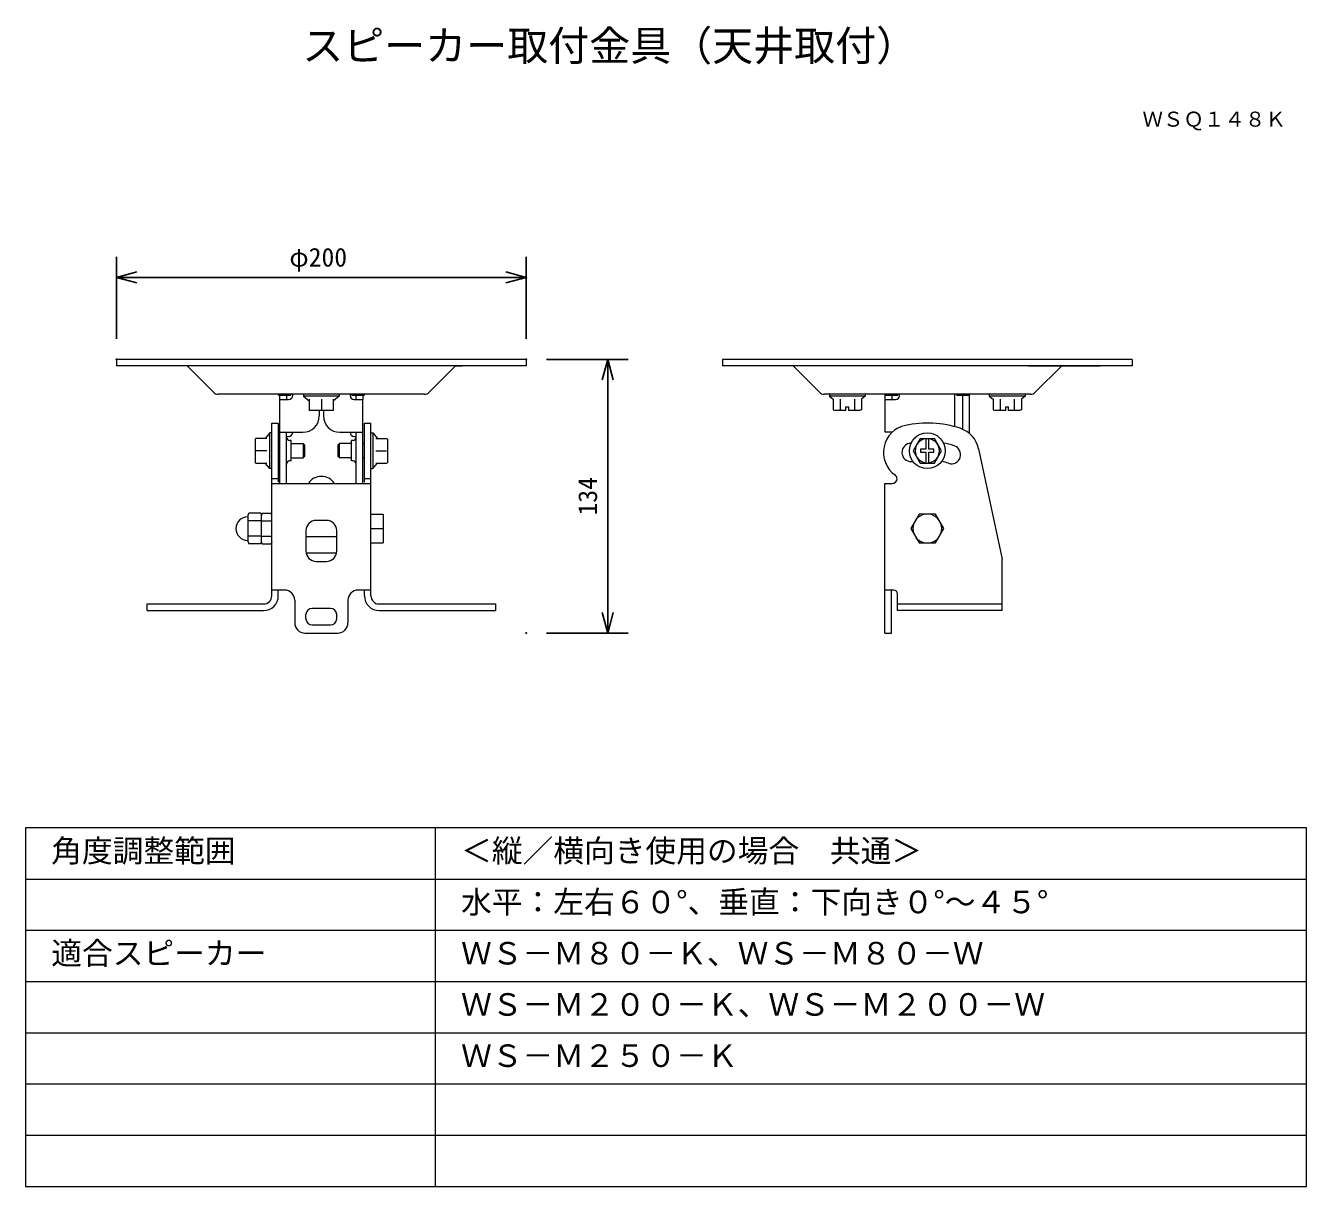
# Model space of a CAD drawing. Units: millimetres, scale not verified. Extents: x -63 to 62, y -57 to 57.
import ezdxf
from ezdxf.enums import TextEntityAlignment as Align

# ---------------------------------------------------------------- set-up
doc = ezdxf.new("R2010")
doc.units = ezdxf.units.MM
doc.header["$LTSCALE"] = 0.125
doc.header["$PDMODE"] = 32
doc.header["$PDSIZE"] = 0.0625
for name, color, linetype, lineweight in [('0-0_0', 7, 'Continuous', 25), ('0-1_WAKU', 1, 'Continuous', 18), ('0-4_GAIKEI', 1, 'Continuous', 18), ('0-5_SUNPO', 7, 'Continuous', 25)]:
    doc.layers.add(name, color=color, linetype=linetype, lineweight=lineweight)
for name, color, linetype in [('0-2_MOJI1', 7, 'Continuous'), ('0-3_TOUROKU', 7, 'Continuous'), ('0-6_DEFPOINTS', 7, 'Continuous')]:
    doc.layers.add(name, color=color, linetype=linetype)
doc.styles.add('ＭＳ ゴシック', font='')
doc.styles.get('ＭＳ ゴシック').set_extended_font_data('MS Gothic')

# ---------------------------------------------------------------- blocks, each defined once
blk = doc.blocks.new('_OPEN30')
at = {"layer": '0-0_0'}
blk.add_line((0, 0), (-1, 0), dxfattribs=at)
blk.add_lwpolyline([(-1, 0.26795), (0, 0), (-1, -0.26795)], dxfattribs=at)
blk = doc.blocks.new('D4')
at = {"layer": '0-5_SUNPO'}
for p, q in [((-9.0369, 17.5734), (-1.0685, 17.5734)), ((-3.0685, 15.5734), (-3.0685, -7.1466)), ((-9.0369, -9.1466), (-1.0685, -9.1466))]:
    blk.add_line(p, q, dxfattribs=at)
at = {"layer": '0-6_DEFPOINTS'}
for p in [(-11.0369, 17.5734), (-11.0369, -9.1466), (-3.0685, -9.1466)]:
    blk.add_point(p, dxfattribs=at)
at = {"layer": '0-5_SUNPO', "xscale": 2, "yscale": 2}
for p, rotation in [((-3.0685, 17.5734), 90), ((-3.0685, -9.1466), 270)]:
    blk.add_blockref('_OPEN30', p, dxfattribs=dict(at, rotation=rotation))
at = {"layer": '0-5_SUNPO', "style": 'ＭＳ ゴシック'}
blk.add_text('134', height=1.833, rotation=90, dxfattribs=at).set_placement((-3.5685, 2.3384), align=Align.BOTTOM_LEFT)
blk = doc.blocks.new('D3')
at = {"layer": '0-5_SUNPO'}
for p, q in [((-51.0261, 19.5734), (-51.0261, 27.5734)), ((-11.0261, 19.5734), (-11.0261, 27.5734)), ((-49.0261, 25.5734), (-13.0261, 25.5734))]:
    blk.add_line(p, q, dxfattribs=at)
at = {"layer": '0-6_DEFPOINTS'}
for p in [(-11.0261, 25.5734), (-51.0261, 17.5734), (-11.0261, 17.5734)]:
    blk.add_point(p, dxfattribs=at)
at = {"layer": '0-5_SUNPO', "xscale": 2, "yscale": 2, "rotation": 180}
blk.add_blockref('_OPEN30', (-51.0261, 25.5734), dxfattribs=at)
at = {"layer": '0-5_SUNPO', "xscale": 2, "yscale": 2}
blk.add_blockref('_OPEN30', (-11.0261, 25.5734), dxfattribs=at)
at = {"layer": '0-5_SUNPO', "style": 'ＭＳ ゴシック'}
blk.add_text('φ200', height=1.833, dxfattribs=at).set_placement((-34.1511, 26.0734), align=Align.BOTTOM_LEFT)

msp = doc.modelspace()

# ---------------------------------------------------------------- linework, layer by layer
at = {"layer": '0-1_WAKU', "color": 4}
for p, q in [((62.4954, -21.5061), (-62.5046, -21.5061)), ((-62.5046, -21.5061), (-62.5046, -56.5061)), ((-22.5046, -56.5061), (-22.5046, -21.5061)), ((62.4954, -56.5061), (62.4954, -21.5061)), ((-62.5046, -56.5061), (62.4954, -56.5061))]:
    msp.add_line(p, q, dxfattribs=at)
at = {"layer": '0-1_WAKU'}
for p, q in [((-62.5046, -26.5061), (62.4954, -26.5061)), ((-62.5046, -31.5061), (62.4954, -31.5061)), ((-62.5046, -36.5061), (62.4954, -36.5061)), ((-62.5046, -41.5061), (62.4954, -41.5061)), ((-62.5046, -46.5061), (62.4954, -46.5061)), ((-62.5046, -51.5061), (62.4954, -51.5061))]:
    msp.add_line(p, q, dxfattribs=at)
at = {"layer": '0-4_GAIKEI', "color": 7}
for p, q in [((-13.6409, 24.2216), (-53.6409, 24.2216)), ((-53.6409, 24.2216), (-53.6409, 23.5816)), ((-13.6409, 24.2216), (-13.6409, 23.5816)), ((45.4988, 24.2216), (5.4988, 24.2216)), ((5.4988, 24.2216), (5.4988, 23.5816)), ((45.4988, 24.2216), (45.4988, 23.5816)), ((-13.6409, 23.5816), (-53.6409, 23.5816)), ((-44.1683, 21.009), (-46.7409, 23.5816)), ((-23.1134, 21.009), (-20.5409, 23.5816)), ((-19.893, 23.5686), (-20.5539, 23.5686)), ((-19.893, 23.5816), (-19.893, 23.5686)), ((45.4988, 23.5816), (5.4988, 23.5816)), ((14.9713, 21.009), (12.3988, 23.5816)), ((35.3577, 23.5816), (35.3577, 23.5686)), ((42.3559, 23.5686), (35.3577, 23.5686)), ((36.0262, 21.009), (38.5858, 23.5686)), ((42.229, 23.5816), (42.229, 23.5686)), ((42.3559, 23.5816), (42.3559, 23.5686)), ((-23.566, 20.8216), (-43.7158, 20.8216)), ((-37.6809, 20.3036), (-37.6809, 20.6616)), ((-37.6809, 12.1023), (-37.6809, 20.3016)), ((-29.6009, 20.6616), (-29.6009, 20.3036)), ((-29.6009, 12.1023), (-29.6009, 20.3016)), ((35.5737, 20.8216), (15.4239, 20.8216)), ((21.3988, 17.1016), (21.3988, 20.6616)), ((21.4038, 20.7416), (21.4038, 20.8216)), ((28.1988, 17.6375), (28.1988, 20.8216)), ((29.5938, 20.7416), (29.5938, 20.8216)), ((29.5988, 20.6616), (29.5988, 16.9939)), ((-33.8409, 19.2216), (-33.8409, 18.7016)), ((-33.4409, 19.2216), (-33.4409, 18.7016)), ((-38.4809, 18.0016), (-37.8409, 18.0016)), ((-38.4809, 1.1416), (-38.4809, 18.0016)), ((-37.8409, 18.0016), (-37.8409, 12.235)), ((-29.4409, 18.0016), (-28.8009, 18.0016)), ((-29.4409, 12.235), (-29.4409, 18.0016)), ((-28.8009, 1.1416), (-28.8009, 18.0016)), ((-37.6634, 17.1016), (-35.4409, 17.1016)), ((-37.0409, 12.1016), (-37.0409, 17.0642)), ((-31.8409, 17.1016), (-29.6183, 17.1016)), ((-30.2409, 12.1016), (-30.2409, 17.0642)), ((22.0722, 17.1016), (21.3988, 17.1016)), ((30.5067, 15.485), (32.7988, 4.7016)), ((-37.8409, 12.5665), (-38.4809, 12.5665)), ((-28.8009, 12.5665), (-29.4409, 12.5665)), ((-38.4237, 12.1016), (-28.858, 12.1016)), ((21.3588, 12.1016), (22.0588, 12.1016)), ((21.3588, -2.4984), (21.3588, 12.1016)), ((32.7988, -0.2984), (32.7988, 4.7016)), ((-37.2409, 1.7016), (-38.4614, 1.7016)), ((-37.8409, 1.1416), (-37.8409, 1.648)), ((-28.8203, 1.7016), (-30.0409, 1.7016)), ((-29.4409, 1.1416), (-29.4409, 1.648)), ((22.1988, 1.7016), (21.3588, 1.7016)), ((21.9988, -2.4984), (21.9988, 1.7016)), ((22.5988, -0.2984), (22.5988, 1.3016)), ((-50.6409, 0.3416), (-39.2809, 0.3416)), ((-50.6409, -0.2984), (-50.6409, 0.3416)), ((-36.2409, 0.7016), (-36.2409, -1.4984)), ((-31.0409, 0.7016), (-31.0409, -1.4984)), ((-28.0009, 0.3416), (-16.6409, 0.3416)), ((-16.6409, 0.3416), (-16.6409, -0.2984)), ((-50.6409, -0.2984), (-39.2809, -0.2984)), ((-28.0009, -0.2984), (-16.6409, -0.2984)), ((32.7988, -0.2984), (22.5988, -0.2984)), ((-35.2409, -2.4984), (-32.0409, -2.4984)), ((21.3588, -2.4984), (21.9988, -2.4984))]:
    msp.add_line(p, q, dxfattribs=at)
at = {"layer": '0-4_GAIKEI'}
for p, q in [((-37.8359, 20.7416), (-37.8359, 20.8216)), ((-37.8359, 20.7416), (-36.6059, 20.7416)), ((-37.6801, 20.3016), (-36.8409, 20.3016)), ((-37.0409, 20.6616), (-37.0409, 20.3016)), ((-36.6059, 20.7416), (-36.6059, 20.8216)), ((-36.4409, 20.7016), (-36.4409, 20.8216)), ((-35.3909, 20.8216), (-35.3909, 20.6216)), ((-31.8909, 20.6216), (-35.3909, 20.6216)), ((-35.3909, 20.6216), (-34.8409, 20.1816)), ((-34.8409, 20.3301), (-34.8409, 19.2298)), ((-33.6409, 20.3301), (-33.6409, 19.2944)), ((-31.8909, 20.6216), (-32.4409, 20.1816)), ((-32.4409, 19.2298), (-32.4409, 20.3301)), ((-31.8909, 20.8216), (-31.8909, 20.6216)), ((-30.8409, 20.8216), (-30.8409, 20.7016)), ((-30.6759, 20.7416), (-30.6759, 20.8216)), ((-30.6759, 20.7416), (-29.4459, 20.7416)), ((-30.4409, 20.3016), (-29.6016, 20.3016)), ((-30.2409, 20.3016), (-30.2409, 20.6616)), ((-29.4459, 20.7416), (-29.4459, 20.8216)), ((15.9488, 20.8216), (15.9488, 20.6216)), ((19.4488, 20.6216), (15.9488, 20.6216)), ((15.9488, 20.6216), (16.3131, 20.3301)), ((16.3131, 20.3301), (16.3131, 19.2944)), ((17.0059, 20.3301), (17.0059, 19.2944)), ((18.3916, 20.3301), (18.3916, 19.2944)), ((19.4488, 20.6216), (19.0844, 20.3301)), ((19.0844, 20.3301), (19.0844, 19.2944)), ((19.4488, 20.8216), (19.4488, 20.6216)), ((21.4038, 20.7416), (22.6338, 20.7416)), ((21.4182, 20.3016), (22.3988, 20.3016)), ((22.0388, 20.6616), (22.0388, 20.3016)), ((22.6338, 20.7416), (22.6338, 20.8216)), ((22.7988, 20.7016), (22.7988, 20.8216)), ((28.3638, 20.7416), (28.3638, 20.8216)), ((28.3638, 20.7416), (29.5938, 20.7416)), ((28.9588, 17.3918), (28.9588, 20.6616)), ((31.5488, 20.8216), (31.5488, 20.6216)), ((31.5488, 20.6216), (31.9131, 20.3301)), ((35.0488, 20.6216), (31.5488, 20.6216)), ((31.9131, 20.3301), (31.9131, 19.2944)), ((32.6059, 20.3301), (32.6059, 19.2944)), ((33.9916, 20.3301), (33.9916, 19.2944)), ((35.0488, 20.6216), (34.6844, 20.3301)), ((34.6844, 20.3301), (34.6844, 19.2944)), ((35.0488, 20.8216), (35.0488, 20.6216)), ((-32.4635, 19.2216), (-34.8182, 19.2216)), ((16.3131, 19.2944), (16.5131, 19.2216)), ((17.5588, 19.2216), (16.5133, 19.2216)), ((17.5588, 19.5816), (17.8388, 19.5816)), ((17.5588, 19.2216), (17.5588, 19.5816)), ((17.8388, 19.2216), (17.8388, 19.5816)), ((18.8843, 19.2216), (17.8388, 19.2216)), ((19.0844, 19.2944), (18.8844, 19.2216)), ((31.9131, 19.2944), (32.1131, 19.2216)), ((33.1588, 19.2216), (32.1133, 19.2216)), ((33.1588, 19.5816), (33.4388, 19.5816)), ((33.1588, 19.2216), (33.1588, 19.5816)), ((33.4388, 19.2216), (33.4388, 19.5816)), ((34.4843, 19.2216), (33.4388, 19.2216)), ((34.6844, 19.2944), (34.4844, 19.2216)), ((-40.0809, 14.1242), (-40.0809, 16.4789)), ((-38.9723, 16.5016), (-40.0727, 16.5016)), ((-38.6809, 17.0516), (-39.1209, 16.5016)), ((-38.4809, 17.0516), (-38.6809, 17.0516)), ((-38.6809, 13.5516), (-38.6809, 17.0516)), ((-37.0389, 16.7016), (-36.8409, 16.7016)), ((-36.5809, 16.3016), (-36.7409, 16.3016)), ((-36.5809, 14.3016), (-36.5809, 16.3016)), ((-30.5409, 16.3016), (-30.7009, 16.3016)), ((-30.7009, 14.3016), (-30.7009, 16.3016)), ((-30.4409, 16.7016), (-30.2429, 16.7016)), ((-28.8009, 17.0516), (-28.6009, 17.0516)), ((-28.6009, 17.0516), (-28.1609, 16.5016)), ((-28.6009, 17.0516), (-28.6009, 13.5516)), ((-28.3094, 16.5016), (-27.209, 16.5016)), ((-27.2009, 16.4789), (-27.2009, 14.1242)), ((24.8059, 16.5016), (24.1131, 15.3016)), ((24.8059, 16.5016), (26.1916, 16.5016)), ((25.3588, 16.5016), (25.3588, 15.4416)), ((25.6388, 15.4416), (25.6388, 16.5016)), ((26.8844, 15.3016), (26.1916, 16.5016)), ((-38.9723, 15.3016), (-40.0081, 15.3016)), ((-37.8409, 16.0016), (-37.6809, 16.0016)), ((-36.5809, 16.0016), (-35.4059, 16.0016)), ((-35.2809, 15.8766), (-35.4059, 16.0016)), ((-35.4059, 16.0016), (-35.4059, 14.6016)), ((-35.2809, 15.8766), (-35.2809, 14.7266)), ((-32.0009, 14.7266), (-32.0009, 15.8766)), ((-32.0008, 15.8766), (-31.8758, 16.0016)), ((-30.7009, 16.0016), (-31.8759, 16.0016)), ((-31.8759, 14.6016), (-31.8759, 16.0016)), ((-29.4409, 16.0016), (-29.6009, 16.0016)), ((-28.3094, 15.3016), (-27.2737, 15.3016)), ((24.1131, 15.3016), (24.8059, 14.1016)), ((25.3588, 15.4416), (24.8488, 15.4416)), ((24.8488, 15.4416), (24.8488, 15.1616)), ((24.8488, 15.1616), (25.3588, 15.1616)), ((25.3588, 15.1616), (25.3588, 14.1016)), ((26.1488, 15.4416), (25.6388, 15.4416)), ((25.6388, 15.1616), (26.1488, 15.1616)), ((25.6388, 14.1016), (25.6388, 15.1616)), ((26.1488, 15.1616), (26.1488, 15.4416)), ((26.1916, 14.1016), (26.8844, 15.3016)), ((-40.0727, 14.1016), (-38.9723, 14.1016)), ((-38.6809, 13.5516), (-39.1209, 14.1016)), ((-37.8409, 14.6016), (-37.6809, 14.6016)), ((-36.5809, 14.3016), (-36.7409, 14.3016)), ((-36.5809, 14.6016), (-35.4059, 14.6016)), ((-35.2809, 14.7266), (-35.4059, 14.6016)), ((-32.0008, 14.7266), (-31.8758, 14.6016)), ((-30.7009, 14.6016), (-31.8759, 14.6016)), ((-30.5409, 14.3016), (-30.7009, 14.3016)), ((-29.4409, 14.6016), (-29.6009, 14.6016)), ((-28.6009, 13.5516), (-28.1609, 14.1016)), ((-28.3094, 14.1016), (-27.209, 14.1016)), ((24.8059, 14.1016), (26.1916, 14.1016)), ((-38.4809, 13.5516), (-38.6809, 13.5516)), ((-28.8009, 13.5516), (-28.6009, 13.5516)), ((-40.8309, 8.8516), (-40.7809, 8.8516)), ((-40.7809, 9.0027), (-40.7081, 9.2027)), ((-40.7809, 6.4005), (-40.7809, 9.0027)), ((-39.5537, 9.2027), (-40.7081, 9.2027)), ((-39.5537, 9.2027), (-39.4809, 9.0027)), ((-39.4809, 6.4005), (-39.4809, 9.0027)), ((-39.4077, 9.2027), (-39.4805, 9.0026)), ((-39.4077, 9.2027), (-38.5541, 9.2027)), ((-38.4809, 9.0016), (-38.5541, 9.2027)), ((-28.8009, 9.1016), (-27.6009, 9.1016)), ((-27.6009, 9.1016), (-27.6009, 6.3016)), ((24.6905, 9.1016), (23.8822, 7.7016)), ((26.3071, 9.1016), (24.6905, 9.1016)), ((27.1153, 7.7016), (26.3071, 9.1016)), ((-39.5537, 8.4521), (-40.7081, 8.4521)), ((-39.4077, 8.4521), (-38.5541, 8.4521)), ((-35.1409, 7.5016), (-35.1409, 5.5016)), ((-33.1409, 8.5016), (-34.1409, 8.5016)), ((-32.1409, 5.5016), (-32.1409, 7.5016)), ((-28.8009, 7.7016), (-27.6737, 7.7016)), ((23.8822, 7.7016), (24.6905, 6.3016)), ((26.3071, 6.3016), (27.1153, 7.7016)), ((-40.8309, 6.5516), (-40.7809, 6.5516)), ((-40.7809, 6.4005), (-40.7081, 6.2005)), ((-39.5537, 6.951), (-40.7081, 6.951)), ((-39.5537, 6.2005), (-39.4809, 6.4005)), ((-39.4077, 6.2005), (-39.4805, 6.4006)), ((-39.4077, 6.951), (-38.5541, 6.951)), ((-38.4809, 6.4016), (-38.5541, 6.2005)), ((-32.1409, 6.9016), (-35.1409, 6.9016)), ((-28.8009, 6.3016), (-27.6009, 6.3016)), ((24.6905, 6.3016), (26.3071, 6.3016)), ((-39.5537, 6.2005), (-40.7081, 6.2005)), ((-39.4077, 6.2005), (-38.5541, 6.2005)), ((-32.1632, 5.3016), (-35.1185, 5.3016)), ((-34.1409, 4.5016), (-33.1409, 4.5016)), ((22.5988, 0.3416), (32.7988, 0.3416)), ((-35.1409, -1.0984), (-35.1409, -0.6984)), ((-32.7409, -0.0984), (-34.5409, -0.0984)), ((-32.1409, -1.0984), (-32.1409, -0.6984)), ((-34.5409, -1.6984), (-32.7409, -1.6984))]:
    msp.add_line(p, q, dxfattribs=at)
msp.add_circle((25.4988, 15.3016), 1.75, dxfattribs=at)
at = {"layer": '0-4_GAIKEI', "color": 7}
for centre, radius, start, end in [((-43.7158, 21.4616), 0.64, 225, 270), ((-38.4809, 20.6616), 0.8, 0, 5.76158), ((-28.8009, 20.6616), 0.8, 174.23842, 180), ((-23.566, 21.4616), 0.64, 270, 315), ((15.4239, 21.4616), 0.64, 225, 270), ((20.5988, 20.6616), 0.8, 0, 11.54631), ((30.3988, 20.6616), 0.8, 168.43406, 180), ((35.5737, 21.4616), 0.64, 270, 315), ((-35.4409, 18.7016), 1.6, 270, 0), ((-31.8409, 18.7016), 1.6, 180, 270), ((23.9186, 15.1355), 2.7, 102, 234.46433), ((25.4988, 7.7016), 10.3, 71.85415, 102), ((27.8657, 14.9236), 2.7, 12, 71.85415), ((23.9186, 15.1355), 0.9, 102, 282), ((25.4988, 7.7016), 8.5, 100.63346, 102), ((25.4988, 7.7016), 8.5, 72, 79.36633), ((27.8473, 14.9296), 0.9, 252, 72), ((25.4988, 7.7016), 6.7, 72, 78.0863), ((22.0588, 12.6016), 0.5, 270, 355.98082), ((22.0588, 12.5315), 0.5, 4.01918, 54.46433), ((-37.2409, 0.7016), 1, 0, 90), ((-30.0409, 0.7016), 1, 90, 180), ((22.1988, 1.3016), 0.4, 0, 90), ((-39.2809, 1.1416), 1.44, 270, 0), ((-39.2809, 1.1416), 0.8, 270, 0), ((-28.0009, 1.1416), 1.44, 180, 270), ((-28.0009, 1.1416), 0.8, 180, 270), ((-35.2409, -1.4984), 1, 180, 270), ((-32.0409, -1.4984), 1, 270, 0)]:
    msp.add_arc(centre, radius, start, end, dxfattribs=at)
at = {"layer": '0-4_GAIKEI'}
for centre, radius, start, end in [((-38.4809, 20.6616), 1.44, 0, 3.19658), ((-36.8409, 20.7016), 0.4, 270, 0), ((-30.4409, 20.7016), 0.4, 180, 270), ((-28.8009, 20.6616), 1.44, 176.80342, 180), ((20.5988, 20.6616), 1.44, 0, 3.19658), ((22.3988, 20.7016), 0.4, 270, 0), ((30.3988, 20.6616), 1.44, 176.76114, 180), ((-36.7409, 16.6016), 0.3, 180, 270), ((-36.8409, 17.1016), 0.4, 270, 0), ((-30.4409, 17.1016), 0.4, 180, 270), ((-30.5409, 16.6016), 0.3, 270, 360), ((25.4988, 15.3016), 1.1856, 96.78129, 263.21871), ((25.4988, 15.3016), 1.1856, 276.78129, 83.21871), ((-36.7409, 14.0016), 0.3, 90, 180), ((-30.5409, 14.0016), 0.3, 0, 90), ((-33.6409, 11.3016), 1.5, 32.30235, 147.69765), ((-40.8309, 7.7016), 1.15, 90, 270), ((25.4988, 7.7016), 1.4166, 98.77493, 141.22507), ((25.4988, 7.7016), 1.4166, 38.77493, 81.22507), ((-34.1409, 7.5016), 1, 90, 180), ((-33.1409, 7.5016), 1, 0, 90), ((25.4988, 7.7016), 1.4166, 158.77493, 201.22507), ((25.4988, 7.7016), 1.4166, 338.77493, 21.22507), ((25.4988, 7.7016), 1.4166, 218.77493, 261.22507), ((25.4988, 7.7016), 1.4166, 278.77493, 321.22507), ((-34.1409, 5.5016), 1, 180, 270), ((-33.1409, 5.5016), 1, 270, 0), ((-34.5409, -0.6984), 0.6, 90, 180), ((-34.5409, -1.0984), 0.6, 180, 270), ((-32.7409, -0.6984), 0.6, 0, 90), ((-32.7409, -1.0984), 0.6, 270, 0)]:
    msp.add_arc(centre, radius, start, end, dxfattribs=at)

# ---------------------------------------------------------------- block references
at = {"layer": '0-5_SUNPO'}
for name in ['D3', 'D4']:
    msp.add_blockref(name, (-2.6147, 6.6482), dxfattribs=at)

# ---------------------------------------------------------------- texts
at = {"layer": '0-2_MOJI1', "style": 'ＭＳ ゴシック'}
for s, height, p in [('スピーカー取付金具（天井取付）', 2.933, (-35.5046, 52.4939)), ('角度調整範囲', 2.199, (-60.0046, -25.5061)), ('＜縦／横向き使用の場合\u3000共通＞', 2.199, (-20.0046, -25.5061)), ('水平：左右６０°、垂直：下向き０°～４５°', 2.199, (-20.0046, -30.5061)), ('適合スピーカー', 2.199, (-60.0046, -35.5061)), ('ＷＳ－Ｍ８０－Ｋ、ＷＳ－Ｍ８０－Ｗ', 2.199, (-20.0046, -35.5061)), ('ＷＳ－Ｍ２００－Ｋ、ＷＳ－Ｍ２００－Ｗ', 2.199, (-20.0046, -40.5061)), ('ＷＳ－Ｍ２５０－Ｋ', 2.199, (-20.0046, -45.5061))]:
    msp.add_text(s, height=height, dxfattribs=at).set_placement(p, align=Align.BOTTOM_LEFT)
at = {"layer": '0-3_TOUROKU', "style": 'ＭＳ ゴシック'}
msp.add_text('ＷＳＱ１４８Ｋ', height=1.466, dxfattribs=at).set_placement((46.4954, 46.4939), align=Align.BOTTOM_LEFT)

doc.saveas('drawing.dxf')
